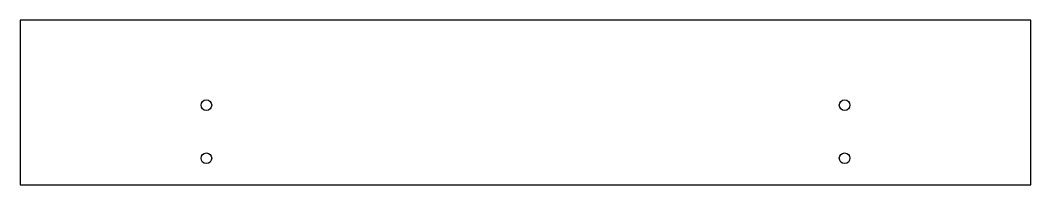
# Model space of a CAD drawing. Header units: millimetres. Extents: x -190 to 190, y -31 to 31.
import ezdxf

# ---------------------------------------------------------------- set-up
doc = ezdxf.new("R2010")
doc.units = ezdxf.units.MM

msp = doc.modelspace()

# ---------------------------------------------------------------- linework, layer by layer
at = {"color": 7, "linetype": 'Continuous', "lineweight": 25}
for p, q in [((190, 31), (-190, 31)), ((-190, 31), (-190, -31)), ((190, -31), (190, 31)), ((-190, -31), (190, -31))]:
    msp.add_line(p, q, dxfattribs=at)
for centre in [(-120, -1), (120, -1), (-120, -21), (120, -21)]:
    msp.add_circle(centre, 2, dxfattribs=at)

doc.saveas('drawing.dxf')
